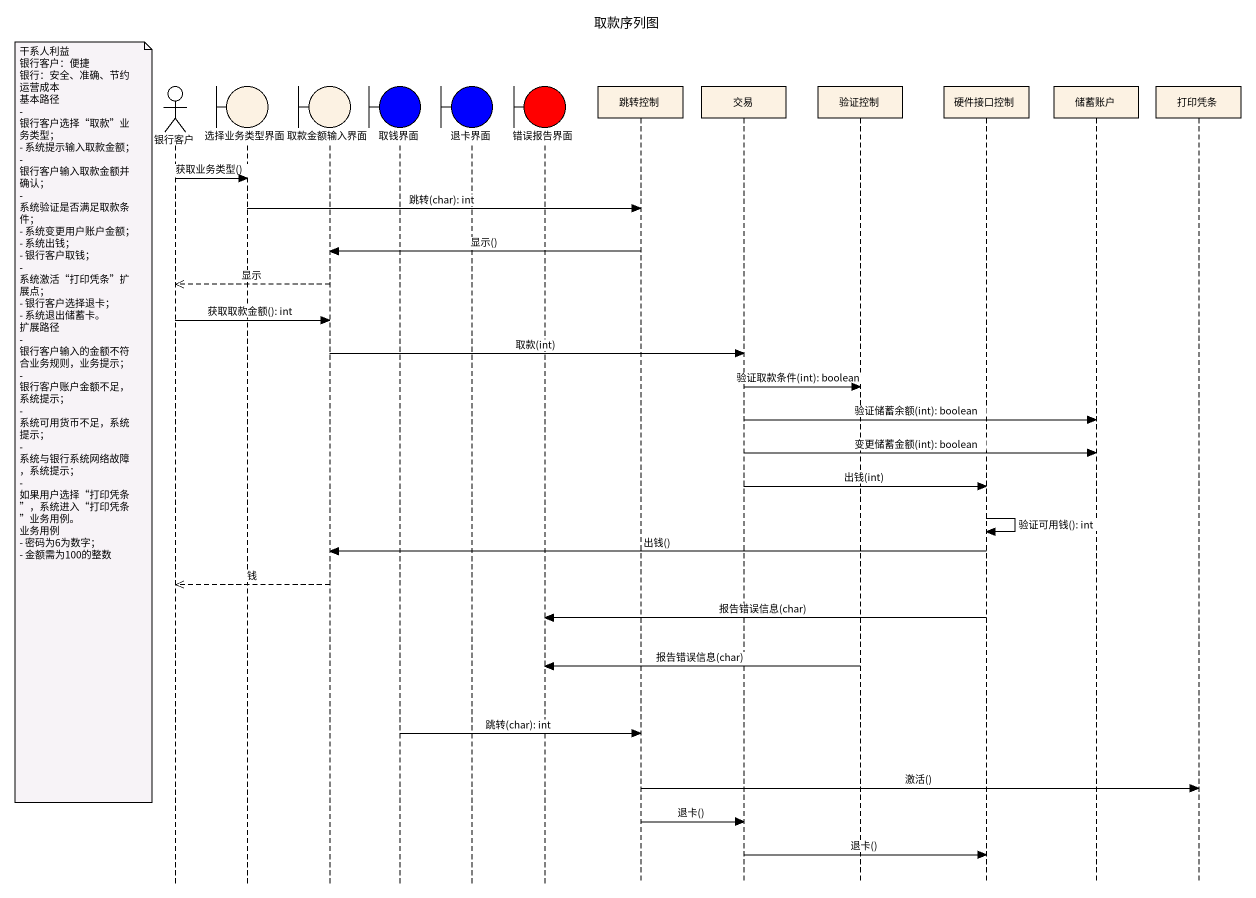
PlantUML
@startuml
title 取款序列图
hide footbox
actor 银行客户
boundary 选择业务类型界面 #FCF2E3
boundary 取款金额输入界面 #FCF2E3
boundary 取钱界面 #0000FF
boundary 退卡界面 #0000FF
boundary 错误报告界面 #FF0000
participant 跳转控制
participant 交易
participant 验证控制
participant 硬件接口控制
participant 储蓄账户
participant 打印凭条 #FCF2E3

银行客户 -> 选择业务类型界面 : 获取业务类型()
选择业务类型界面 -> 跳转控制 : 跳转(char): int
跳转控制 -> 取款金额输入界面 : 显示()
取款金额输入界面 -->> 银行客户 : 显示
银行客户 -> 取款金额输入界面 : 获取取款金额(): int
取款金额输入界面 -> 交易 : 取款(int)
交易 -> 验证控制 : 验证取款条件(int): boolean
交易 -> 储蓄账户 : 验证储蓄余额(int): boolean
note left of 银行客户
  干系人利益
  银行客户：便捷
  银行：安全、准确、节约运营成本
  基本路径
  - 银行客户选择“取款”业务类型；
  - 系统提示输入取款金额；
  - 银行客户输入取款金额并确认；
  - 系统验证是否满足取款条件；
  - 系统变更用户账户金额；
  - 系统出钱；
  - 银行客户取钱；
  - 系统激活“打印凭条”扩展点；
  - 银行客户选择退卡；
  - 系统退出储蓄卡。
  扩展路径
  - 银行客户输入的金额不符合业务规则，业务提示；
  - 银行客户账户金额不足，系统提示；
  - 系统可用货币不足，系统提示；
  - 系统与银行系统网络故障，系统提示；
  - 如果用户选择“打印凭条”，系统进入“打印凭条”业务用例。
  业务用例
  - 密码为6为数字；
  - 金额需为100的整数
end note
交易 -> 储蓄账户 : 变更储蓄金额(int): boolean
交易 -> 硬件接口控制 : 出钱(int)
硬件接口控制 -> 硬件接口控制 : 验证可用钱(): int
硬件接口控制 -> 取款金额输入界面 : 出钱()
取款金额输入界面 -->> 银行客户 : 钱
硬件接口控制 -> 错误报告界面 : 报告错误信息(char)
验证控制 -> 错误报告界面 : 报告错误信息(char)
取钱界面 -> 跳转控制 : 跳转(char): int
跳转控制 -> 打印凭条 : 激活()
跳转控制 -> 交易 : 退卡()
交易 -> 硬件接口控制 : 退卡()
@enduml
